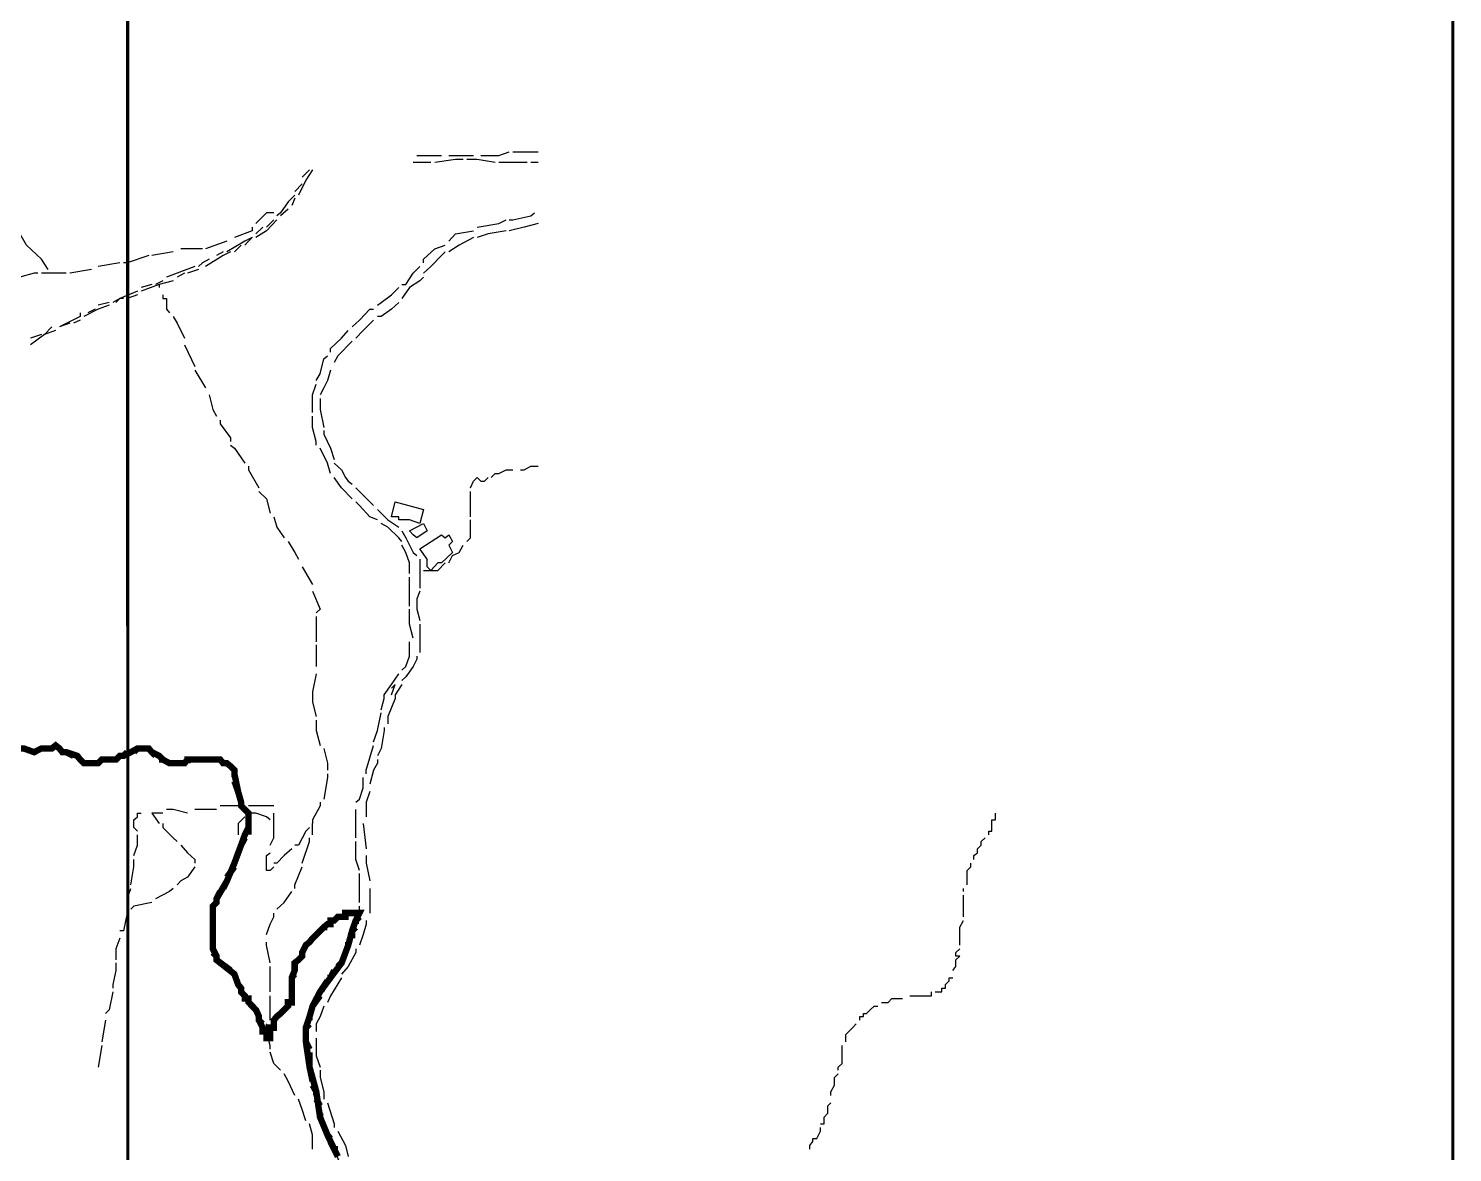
# Model space of a CAD drawing. Header units: millimetres. Extents: x -3588 to 75209, y -3737 to 38254.
# Drawn here: x 19086 to 19626, y 34578 to 35004 of the extents above; entities that cross this region are included whole.
import ezdxf

# ---------------------------------------------------------------- set-up
doc = ezdxf.new("R2010")
doc.units = ezdxf.units.MM
doc.layers.add('P', color=253, linetype='Continuous')

msp = doc.modelspace()

# ---------------------------------------------------------------- linework, layer by layer
at = {"layer": 'P'}
for points, const_width in [([(19626.12, 27357.842), (19626.062, 36428.766)], 1.2), ([(19125.312, 27423.91), (19123.411, 36422.535)], 1.2), ([(19082.887, 34731.349), (19084.295, 34731.349), (19088.248, 34729.925), (19091.065, 34731.349), (19093.609, 34731.349)], 2.417), ([(19084.295, 34731.349), (19088.248, 34729.925), (19091.065, 34731.349), (19095.018, 34731.349), (19096.426, 34732.469), (19097.834, 34731.349), (19098.971, 34729.925), (19100.379, 34729.925), (19104.62, 34728.516), (19105.74, 34727.108), (19107.165, 34725.7), (19109.981, 34725.7), (19111.39, 34725.7), (19112.526, 34725.7), (19113.934, 34727.108), (19115.343, 34727.108), (19116.751, 34727.108), (19119.295, 34727.108), (19120.704, 34728.516), (19122.112, 34728.516), (19124.945, 34729.925), (19127.489, 34731.349), (19128.898, 34731.349), (19130.306, 34731.349), (19131.714, 34731.349), (19132.851, 34729.925), (19135.667, 34728.516), (19137.076, 34727.108), (19139.62, 34725.7), (19142.437, 34725.7), (19143.861, 34725.7), (19145.269, 34725.7), (19146.39, 34727.108), (19147.814, 34727.108), (19152.039, 34727.108), (19154.584, 34727.108), (19158.809, 34727.108), (19159.945, 34725.7), (19161.353, 34725.7), (19162.762, 34724.564), (19164.186, 34723.155), (19164.186, 34721.747), (19165.594, 34714.977), (19166.714, 34711.024), (19166.714, 34709.6), (19168.139, 34708.192), (19169.547, 34706.783), (19169.547, 34705.375), (19169.547, 34704.239), (19169.547, 34701.422), (19168.139, 34698.589), (19166.714, 34694.653), (19164.186, 34687.867), (19161.353, 34681.097), (19157.4, 34674.328), (19157.4, 34672.904), (19155.992, 34671.495), (19155.992, 34670.375), (19155.992, 34668.951), (19155.992, 34667.542), (19155.992, 34666.134), (19155.992, 34664.726), (19155.992, 34662.181), (19155.992, 34660.773), (19155.992, 34659.364), (19155.992, 34656.82), (19155.992, 34655.411), (19157.4, 34652.579), (19157.4, 34651.17), (19164.186, 34645.809), (19165.594, 34641.856), (19166.714, 34640.448), (19166.714, 34639.04), (19168.139, 34637.615), (19168.139, 34636.495), (19169.547, 34636.495), (19169.547, 34635.087), (19172.364, 34632.254), (19173.5, 34629.726), (19173.5, 34628.301), (19174.908, 34625.485), (19174.908, 34624.076), (19176.317, 34624.076), (19176.317, 34622.94), (19176.317, 34621.532), (19177.725, 34621.532), (19177.725, 34622.94), (19177.725, 34624.076), (19177.725, 34625.485), (19179.133, 34625.485), (19179.133, 34628.301), (19180.27, 34629.726), (19181.678, 34630.846), (19183.086, 34632.254), (19184.511, 34633.678), (19184.511, 34635.087), (19185.919, 34635.087), (19185.919, 34636.495), (19185.919, 34637.615), (19185.919, 34640.448), (19185.919, 34641.856), (19185.919, 34643.265), (19185.919, 34644.401), (19187.039, 34647.218), (19187.039, 34648.626), (19187.039, 34650.05), (19188.464, 34651.17), (19189.872, 34652.579), (19189.872, 34654.003), (19191.28, 34656.82), (19192.688, 34657.94), (19193.825, 34659.364), (19195.233, 34660.773), (19196.641, 34662.181), (19198.05, 34663.589), (19199.458, 34664.726), (19200.594, 34664.726), (19200.594, 34666.134), (19202.003, 34666.134), (19203.411, 34667.542), (19204.835, 34667.542), (19206.244, 34667.542), (19206.244, 34668.951), (19211.605, 34668.951), (19210.197, 34666.134), (19208.788, 34662.181), (19207.364, 34656.82), (19204.835, 34650.05), (19200.594, 34644.401), (19196.641, 34639.04), (19193.825, 34633.678), (19192.688, 34629.726), (19191.28, 34625.485), (19191.28, 34620.123), (19192.688, 34610.521), (19195.233, 34601.207), (19196.641, 34591.605), (19199.458, 34584.835), (19202.003, 34579.474), (19203.411, 34576.641)], 2.417), ([(19084.295, 34731.349), (19088.248, 34729.925), (19091.065, 34731.349), (19095.018, 34731.349), (19096.426, 34732.469), (19097.834, 34731.349), (19098.971, 34729.925), (19100.379, 34729.925), (19104.62, 34728.516), (19105.74, 34727.108), (19107.165, 34725.7), (19109.981, 34725.7), (19111.39, 34725.7), (19112.526, 34725.7), (19113.934, 34727.108), (19115.343, 34727.108), (19116.751, 34727.108), (19119.295, 34727.108), (19120.704, 34728.516), (19122.112, 34728.516), (19124.945, 34729.925), (19127.489, 34731.349), (19128.898, 34731.349), (19130.306, 34731.349), (19131.714, 34731.349), (19132.851, 34729.925), (19135.667, 34728.516), (19137.076, 34727.108), (19139.62, 34725.7), (19142.437, 34725.7), (19143.861, 34725.7), (19145.269, 34725.7), (19146.39, 34727.108), (19147.814, 34727.108), (19152.039, 34727.108), (19154.584, 34727.108), (19158.809, 34727.108), (19159.945, 34725.7), (19161.353, 34725.7), (19162.762, 34724.564), (19164.186, 34723.155), (19164.186, 34721.747), (19165.594, 34714.977), (19166.714, 34711.024), (19166.714, 34709.6), (19168.139, 34708.192), (19169.547, 34706.783), (19169.547, 34705.375), (19169.547, 34704.239), (19169.547, 34701.422), (19168.139, 34698.589), (19166.714, 34694.653), (19164.186, 34687.867), (19161.353, 34681.097), (19157.4, 34674.328), (19157.4, 34672.904), (19155.992, 34671.495), (19155.992, 34670.375), (19155.992, 34668.951), (19155.992, 34667.542), (19155.992, 34666.134), (19155.992, 34664.726), (19155.992, 34662.181), (19155.992, 34660.773), (19155.992, 34659.364), (19155.992, 34656.82), (19155.992, 34655.411), (19157.4, 34652.579), (19157.4, 34651.17), (19164.186, 34645.809), (19165.594, 34641.856), (19166.714, 34640.448), (19166.714, 34639.04), (19168.139, 34637.615), (19168.139, 34636.495), (19169.547, 34636.495), (19169.547, 34635.087), (19172.364, 34632.254), (19173.5, 34629.726), (19173.5, 34628.301), (19174.908, 34625.485), (19174.908, 34624.076), (19176.317, 34624.076), (19176.317, 34622.94), (19176.317, 34621.532), (19177.725, 34621.532), (19177.725, 34622.94), (19177.725, 34624.076), (19177.725, 34625.485), (19179.133, 34625.485), (19179.133, 34628.301), (19180.27, 34629.726), (19181.678, 34630.846), (19183.086, 34632.254), (19184.511, 34633.678), (19184.511, 34635.087), (19185.919, 34635.087), (19185.919, 34636.495), (19185.919, 34637.615), (19185.919, 34640.448), (19185.919, 34641.856), (19185.919, 34643.265), (19185.919, 34644.401), (19187.039, 34647.218), (19187.039, 34648.626), (19187.039, 34650.05), (19188.464, 34651.17), (19189.872, 34652.579), (19189.872, 34654.003), (19191.28, 34656.82), (19192.688, 34657.94), (19193.825, 34659.364), (19195.233, 34660.773), (19196.641, 34662.181), (19198.05, 34663.589), (19199.458, 34664.726), (19200.594, 34664.726), (19200.594, 34666.134), (19202.003, 34666.134), (19203.411, 34667.542), (19204.835, 34667.542), (19206.244, 34667.542), (19206.244, 34668.951), (19211.605, 34668.951), (19210.197, 34666.134), (19208.788, 34662.181), (19207.364, 34656.82), (19204.835, 34650.05), (19200.594, 34644.401), (19196.641, 34639.04), (19193.825, 34633.678), (19192.688, 34629.726), (19191.28, 34625.485), (19191.28, 34620.123), (19192.688, 34610.521), (19195.233, 34601.207), (19196.641, 34591.605), (19199.458, 34584.835), (19202.003, 34579.474), (19203.411, 34576.641)], 1.2), ([(19095.018, 34731.349), (19096.426, 34732.469), (19097.834, 34731.349)], 2.417), ([(19126.065, 34729.925), (19127.489, 34731.349), (19128.898, 34731.349), (19130.306, 34731.349), (19131.714, 34731.349), (19132.851, 34729.925), (19134.259, 34728.516)], 2.417), ([(19098.971, 34729.925), (19100.379, 34729.925), (19103.212, 34728.516)], 2.417), ([(19104.62, 34728.516), (19105.74, 34727.108), (19107.165, 34725.7), (19109.981, 34725.7), (19111.39, 34725.7), (19112.526, 34725.7), (19113.934, 34727.108)], 2.417), ([(19115.343, 34727.108), (19116.751, 34727.108), (19119.295, 34727.108)], 2.417), ([(19120.704, 34728.516), (19122.112, 34728.516), (19123.536, 34729.925)], 2.417), ([(19135.667, 34727.108), (19137.076, 34727.108), (19139.62, 34725.7)], 2.417), ([(19141.028, 34725.7), (19142.437, 34725.7), (19143.861, 34725.7), (19145.269, 34725.7)], 2.417), ([(19146.39, 34725.7), (19146.39, 34727.108), (19147.814, 34727.108), (19152.039, 34727.108), (19154.584, 34727.108), (19157.4, 34727.108)], 2.417), ([(19158.809, 34727.108), (19159.945, 34725.7), (19161.353, 34725.7)], 2.417), ([(19162.762, 34724.564), (19164.186, 34723.155), (19164.186, 34721.747), (19164.186, 34720.339)], 2.417), ([(19164.186, 34718.914), (19165.594, 34714.977), (19166.714, 34711.024), (19166.714, 34709.6)], 2.417), ([(19168.139, 34708.192), (19169.547, 34706.783), (19169.547, 34705.375), (19169.547, 34704.239)], 2.417), ([(19169.547, 34702.83), (19169.547, 34701.422), (19169.547, 34698.589)], 2.417), ([(19168.139, 34697.469), (19166.714, 34694.653), (19164.186, 34687.867)], 2.417), ([(19164.186, 34686.459), (19161.353, 34682.506)], 2.417), ([(19158.809, 34677.145), (19157.4, 34674.328), (19157.4, 34672.904), (19155.992, 34671.495), (19155.992, 34670.375), (19155.992, 34668.951), (19155.992, 34667.542), (19155.992, 34666.134)], 2.417), ([(19161.353, 34681.097), (19159.945, 34678.265)], 2.417), ([(19200.594, 34664.726), (19200.594, 34666.134), (19202.003, 34666.134), (19203.411, 34667.542), (19204.835, 34667.542), (19206.244, 34667.542), (19206.244, 34668.951), (19210.197, 34668.951)], 2.417), ([(19211.605, 34667.542), (19210.197, 34666.134), (19210.197, 34664.726)], 2.417), ([(19155.992, 34664.726), (19155.992, 34662.181)], 2.417), ([(19196.641, 34662.181), (19198.05, 34663.589), (19199.458, 34663.589)], 2.417), ([(19210.197, 34663.589), (19208.788, 34662.181), (19208.788, 34659.364)], 2.417), ([(19155.992, 34659.364), (19155.992, 34656.82)], 2.417), ([(19187.039, 34647.218), (19187.039, 34648.626), (19187.039, 34650.05), (19188.464, 34651.17), (19189.872, 34652.579), (19189.872, 34654.003), (19191.28, 34656.82)], 2.417), ([(19192.688, 34657.94), (19193.825, 34659.364), (19195.233, 34660.773)], 2.417), ([(19207.364, 34657.94), (19207.364, 34656.82), (19204.835, 34650.05), (19203.411, 34648.626)], 2.417), ([(19155.992, 34654.003), (19157.4, 34652.579), (19157.4, 34651.17), (19162.762, 34647.218)], 2.417), ([(19164.186, 34645.809), (19165.594, 34641.856)], 2.417), ([(19185.919, 34641.856), (19185.919, 34643.265), (19185.919, 34644.401), (19187.039, 34645.809)], 2.417), ([(19202.003, 34647.218), (19200.594, 34644.401), (19199.458, 34644.401)], 2.417), ([(19166.714, 34640.448), (19166.714, 34639.04), (19168.139, 34637.615)], 2.417), ([(19185.919, 34636.495), (19185.919, 34637.615), (19185.919, 34640.448)], 2.417), ([(19199.458, 34643.265), (19196.641, 34639.04)], 2.417), ([(19169.547, 34636.495), (19169.547, 34635.087), (19172.364, 34632.254), (19173.5, 34629.726), (19173.5, 34628.301), (19174.908, 34626.893)], 2.417), ([(19179.133, 34626.893), (19179.133, 34628.301), (19180.27, 34629.726), (19181.678, 34630.846), (19183.086, 34632.254), (19184.511, 34633.678), (19184.511, 34635.087)], 2.417), ([(19196.641, 34637.615), (19193.825, 34633.678), (19192.688, 34629.726), (19192.688, 34628.301)], 2.417), ([(19174.908, 34625.485), (19174.908, 34624.076), (19176.317, 34624.076), (19176.317, 34622.94), (19176.317, 34621.532)], 2.417), ([(19177.725, 34621.532), (19177.725, 34622.94), (19177.725, 34624.076), (19177.725, 34625.485)], 2.417), ([(19192.688, 34626.893), (19191.28, 34625.485), (19191.28, 34622.94)], 2.417), ([(19191.28, 34621.532), (19191.28, 34620.123), (19192.688, 34617.291)], 2.417), ([(19192.688, 34616.17), (19192.688, 34610.521), (19193.825, 34605.16)], 2.417), ([(19193.825, 34603.751), (19195.233, 34601.207), (19195.233, 34599.799)], 2.417), ([(19195.233, 34598.39), (19196.641, 34595.846)], 2.417), ([(19196.641, 34593.029), (19196.641, 34591.605), (19199.458, 34584.835), (19200.594, 34583.427)], 2.417), ([(19200.594, 34582.29), (19202.003, 34579.474), (19203.411, 34579.474)], 2.417)]:
    msp.add_lwpolyline(points, dxfattribs=dict(at, const_width=const_width))
for points in [[(19093.609, 34912.847), (19091.065, 34916.8), (19085.416, 34922.161), (19077.51, 34935.716), (19073.285, 34943.91), (19065.091, 34956.041), (19061.138, 34962.811)], [(19233.338, 34956.041), (19240.107, 34956.041), (19242.652, 34956.041)], [(19250.846, 34954.633), (19248.013, 34954.633), (19240.107, 34953.497)], [(19245.485, 34956.041), (19252.254, 34956.041), (19254.799, 34956.041)], [(19262.977, 34953.497), (19256.207, 34954.633), (19252.254, 34954.633)], [(19257.616, 34956.041), (19264.385, 34956.041), (19268.338, 34957.45)], [(19269.762, 34957.45), (19271.171, 34957.45)], [(19271.171, 34957.45), (19276.532, 34957.45), (19279.349, 34957.45)], [(19193.825, 34950.68), (19191.28, 34946.727), (19188.464, 34941.078)], [(19192.688, 34950.68), (19189.872, 34947.863)], [(19238.699, 34953.497), (19231.93, 34953.497)], [(19275.124, 34953.497), (19269.762, 34953.497), (19264.385, 34953.497)], [(19279.349, 34953.497), (19276.532, 34953.497)], [(19189.872, 34945.319), (19187.039, 34942.486)], [(19187.039, 34941.078), (19184.511, 34938.549), (19181.678, 34934.308)], [(19187.039, 34939.957), (19185.919, 34937.125)], [(19179.133, 34934.308), (19176.317, 34934.308), (19172.364, 34930.355)], [(19181.678, 34934.308), (19180.27, 34933.172)], [(19184.511, 34935.716), (19181.678, 34933.172)], [(19268.338, 34931.764), (19269.762, 34931.764), (19276.532, 34933.172), (19277.94, 34934.308)], [(19170.955, 34928.947), (19170.955, 34927.539), (19164.186, 34924.994)], [(19180.27, 34931.764), (19176.317, 34927.539), (19172.364, 34924.994)], [(19174.908, 34928.947), (19172.364, 34926.402)], [(19179.133, 34931.764), (19176.317, 34928.947)], [(19245.485, 34923.586), (19248.013, 34926.402), (19254.799, 34927.539)], [(19256.207, 34928.947), (19264.385, 34930.355), (19267.218, 34931.764)], [(19267.218, 34927.539), (19260.432, 34926.402), (19256.207, 34924.994)], [(19279.349, 34930.355), (19273.987, 34928.947), (19268.338, 34927.539)], [(19161.353, 34923.586), (19153.175, 34920.753)], [(19170.955, 34924.994), (19168.139, 34923.586), (19161.353, 34919.633)], [(19166.714, 34922.161), (19164.186, 34919.633)], [(19170.955, 34924.994), (19169.547, 34923.586), (19168.139, 34922.161)], [(19235.883, 34915.392), (19235.883, 34916.8), (19240.107, 34920.753), (19244.06, 34922.161)], [(19254.799, 34924.994), (19249.438, 34922.161), (19245.485, 34919.633)], [(19131.714, 34918.224), (19123.536, 34915.392), (19122.112, 34915.392)], [(19141.028, 34919.633), (19132.851, 34918.224)], [(19152.039, 34920.753), (19150.631, 34920.753), (19143.861, 34920.753)], [(19154.584, 34916.8), (19152.039, 34915.392)], [(19162.762, 34919.633), (19159.945, 34918.224), (19153.175, 34913.983)], [(19159.945, 34919.633), (19157.4, 34918.224)], [(19244.06, 34919.633), (19242.652, 34918.224), (19238.699, 34913.983), (19235.883, 34911.439)], [(19089.657, 34911.439), (19088.248, 34911.439), (19082.887, 34910.031), (19080.054, 34910.031)], [(19100.379, 34911.439), (19097.834, 34911.439), (19093.609, 34911.439), (19091.065, 34911.439)], [(19109.981, 34912.847), (19101.787, 34911.439)], [(19120.704, 34915.392), (19112.526, 34913.983)], [(19149.222, 34913.983), (19138.484, 34910.031)], [(19145.269, 34911.439), (19142.437, 34910.031)], [(19150.631, 34912.847), (19146.39, 34911.439)], [(19152.039, 34915.392), (19150.631, 34913.983)], [(19227.689, 34907.214), (19229.113, 34907.214), (19231.93, 34911.439), (19234.474, 34913.983)], [(19132.851, 34907.214), (19128.898, 34906.078)], [(19135.667, 34907.214), (19128.898, 34904.669)], [(19137.076, 34908.622), (19134.259, 34907.214)], [(19141.028, 34908.622), (19135.667, 34907.214)], [(19135.667, 34907.214), (19135.667, 34906.078)], [(19218.374, 34899.308), (19219.783, 34900.428), (19223.736, 34903.261), (19226.568, 34906.078)], [(19235.883, 34910.031), (19234.474, 34908.622), (19230.521, 34906.078), (19227.689, 34901.837)], [(19116.751, 34900.428), (19112.526, 34899.308)], [(19127.489, 34904.669), (19120.704, 34901.837), (19118.159, 34900.428)], [(19122.112, 34901.837), (19120.704, 34901.837), (19119.295, 34900.428)], [(19127.489, 34903.261), (19123.536, 34901.837)], [(19137.076, 34903.261), (19137.076, 34901.837), (19138.484, 34901.837), (19138.484, 34900.428), (19138.484, 34899.308), (19138.484, 34897.9), (19139.62, 34896.475)], [(19226.568, 34900.428), (19223.736, 34897.9), (19219.783, 34895.067), (19218.374, 34895.067)], [(19105.74, 34896.475), (19105.74, 34895.067), (19097.834, 34891.114)], [(19116.751, 34899.308), (19112.526, 34897.9), (19107.165, 34895.067)], [(19111.39, 34897.9), (19108.573, 34896.475)], [(19141.028, 34895.067), (19142.437, 34892.522), (19145.269, 34886.889)], [(19208.788, 34891.114), (19211.605, 34893.659), (19215.558, 34897.9), (19216.966, 34897.9)], [(19096.426, 34889.706), (19092.201, 34888.297), (19086.84, 34884.345)], [(19095.018, 34891.114), (19092.201, 34888.297)], [(19101.787, 34892.522), (19097.834, 34891.114)], [(19105.74, 34893.659), (19103.212, 34892.522)], [(19200.594, 34881.512), (19200.594, 34882.936), (19204.835, 34886.889), (19207.364, 34889.706)], [(19216.966, 34893.659), (19213.013, 34889.706), (19210.197, 34886.889)], [(19091.065, 34888.297), (19086.84, 34886.889)], [(19145.269, 34884.345), (19149.222, 34876.151)], [(19208.788, 34885.753), (19203.411, 34880.104), (19202.003, 34877.575)], [(19195.233, 34870.789), (19196.641, 34873.334), (19198.05, 34878.983), (19199.458, 34880.104)], [(19149.222, 34874.742), (19153.175, 34867.973)], [(19200.594, 34874.742), (19199.458, 34870.789), (19198.05, 34867.973), (19196.641, 34865.428)], [(19193.825, 34858.659), (19193.825, 34859.779), (19193.825, 34865.428), (19195.233, 34869.381)], [(19154.584, 34865.428), (19155.992, 34859.779), (19157.4, 34857.25)], [(19196.641, 34864.02), (19196.641, 34859.779), (19198.05, 34853.009)], [(19195.233, 34846.24), (19195.233, 34847.648), (19193.825, 34853.009), (19193.825, 34857.25)], [(19158.809, 34855.826), (19158.809, 34854.418), (19162.762, 34849.056), (19162.762, 34847.648)], [(19198.05, 34851.873), (19198.05, 34850.465), (19200.594, 34845.103), (19202.003, 34840.862)], [(19162.762, 34846.24), (19164.186, 34845.103), (19168.139, 34839.454)], [(19200.594, 34835.501), (19199.458, 34839.454), (19196.641, 34845.103)], [(19169.547, 34838.334), (19169.547, 34836.926), (19173.5, 34830.14)], [(19202.003, 34839.454), (19204.835, 34836.926), (19206.244, 34834.093), (19207.364, 34832.685), (19208.788, 34831.548)], [(19261.568, 34834.093), (19262.977, 34835.501), (19264.385, 34835.501), (19267.218, 34836.926), (19269.762, 34836.926)], [(19272.579, 34836.926), (19273.987, 34836.926), (19276.532, 34838.334), (19279.349, 34838.334)], [(19208.788, 34825.915), (19204.835, 34830.14), (19202.003, 34834.093)], [(19210.197, 34830.14), (19213.013, 34827.323), (19216.966, 34823.37)], [(19253.663, 34830.14), (19254.799, 34832.685), (19256.207, 34834.093), (19257.616, 34832.685), (19259.024, 34832.685), (19260.432, 34834.093)], [(19173.5, 34828.732), (19176.317, 34825.915), (19177.725, 34820.538)], [(19211.605, 34823.37), (19210.197, 34824.779)], [(19230.521, 34818.009), (19226.568, 34818.009), (19226.568, 34819.129), (19223.736, 34819.129), (19225.16, 34824.779), (19235.883, 34821.962), (19234.474, 34816.601), (19230.521, 34818.009)], [(19253.663, 34819.129), (19253.663, 34824.779), (19253.663, 34828.732)], [(19179.133, 34819.129), (19180.27, 34815.177), (19183.086, 34811.224)], [(19218.374, 34818.009), (19215.558, 34819.129), (19211.605, 34823.37)], [(19218.374, 34821.962), (19222.327, 34818.009), (19226.568, 34815.177)], [(19227.689, 34809.815), (19226.568, 34811.224), (19222.327, 34815.177), (19219.783, 34816.601)], [(19227.689, 34813.768), (19229.113, 34811.224), (19231.93, 34805.59), (19233.338, 34804.454)], [(19231.93, 34812.36), (19230.521, 34813.768), (19235.883, 34816.601), (19237.291, 34813.768), (19233.338, 34811.224), (19231.93, 34812.36)], [(19252.254, 34809.815), (19253.663, 34811.224), (19253.663, 34813.768), (19253.663, 34818.009)], [(19184.511, 34809.815), (19187.039, 34805.59), (19188.464, 34803.046)], [(19230.521, 34797.684), (19230.521, 34798.805), (19230.521, 34801.637), (19229.113, 34805.59), (19227.689, 34808.407)], [(19237.291, 34800.213), (19237.291, 34803.046), (19234.474, 34806.999), (19242.652, 34812.36), (19244.06, 34811.224), (19245.485, 34812.36), (19246.893, 34809.815), (19245.485, 34808.407), (19246.893, 34805.59), (19242.652, 34801.637), (19241.244, 34801.637), (19238.699, 34798.805), (19237.291, 34800.213)], [(19245.485, 34801.637), (19246.893, 34804.454), (19249.438, 34805.59), (19250.846, 34808.407)], [(19234.474, 34803.046), (19234.474, 34801.637), (19234.474, 34798.805)], [(19189.872, 34800.213), (19193.825, 34793.443)], [(19234.474, 34798.805), (19234.474, 34794.852), (19234.474, 34792.035)], [(19235.883, 34798.805), (19237.291, 34798.805), (19241.244, 34798.805), (19244.06, 34801.637)], [(19230.521, 34785.266), (19230.521, 34792.035), (19230.521, 34796.276)], [(19193.825, 34790.899), (19196.641, 34784.129), (19195.233, 34782.721)], [(19234.474, 34790.899), (19233.338, 34788.082), (19233.338, 34784.129), (19234.474, 34779.888)], [(19195.233, 34781.313), (19195.233, 34774.527), (19195.233, 34771.71)], [(19231.93, 34773.119), (19230.521, 34778.48), (19230.521, 34784.129)], [(19234.474, 34778.48), (19234.474, 34775.951), (19234.474, 34773.119), (19234.474, 34769.166), (19234.474, 34767.758)], [(19195.233, 34770.574), (19195.233, 34762.396)], [(19227.689, 34760.988), (19229.113, 34762.396), (19230.521, 34766.349), (19230.521, 34770.574), (19230.521, 34771.71)], [(19233.338, 34766.349), (19233.338, 34765.213), (19231.93, 34762.396), (19229.113, 34758.443), (19227.689, 34757.035)], [(19195.233, 34759.564), (19193.825, 34752.794), (19193.825, 34751.674)], [(19220.919, 34751.674), (19223.736, 34755.627), (19226.568, 34759.564)], [(19223.736, 34751.674), (19225.16, 34755.627), (19223.736, 34754.202)], [(19227.689, 34755.627), (19225.16, 34751.674)], [(19193.825, 34751.674), (19193.825, 34748.841), (19195.233, 34743.48)], [(19219.783, 34746.024), (19220.919, 34750.249), (19220.919, 34751.674)], [(19225.16, 34751.674), (19225.16, 34750.249), (19222.327, 34743.48), (19222.327, 34740.663)], [(19216.966, 34733.878), (19218.374, 34738.119), (19219.783, 34744.888)], [(19195.233, 34742.072), (19195.233, 34738.119), (19196.641, 34732.469)], [(19220.919, 34739.239), (19220.919, 34738.119), (19219.783, 34731.349), (19218.374, 34728.516)], [(19214.149, 34721.747), (19214.149, 34723.155), (19216.966, 34732.469)], [(19198.05, 34731.349), (19199.458, 34725.7), (19199.458, 34723.155)], [(19218.374, 34727.108), (19218.374, 34725.7), (19216.966, 34723.155), (19215.558, 34717.794)], [(19199.458, 34721.747), (19199.458, 34720.339), (19198.05, 34712.145)], [(19210.197, 34711.024), (19211.605, 34712.145), (19213.013, 34716.386), (19213.013, 34720.339)], [(19196.641, 34711.024), (19196.641, 34709.6), (19193.825, 34704.239), (19193.825, 34702.83)], [(19215.558, 34714.977), (19214.149, 34711.024), (19214.149, 34705.375)], [(19127.489, 34700.014), (19126.065, 34701.422), (19126.065, 34702.83), (19126.065, 34704.239), (19127.489, 34705.375), (19127.489, 34706.783), (19128.898, 34706.783)], [(19137.076, 34706.783), (19132.851, 34706.783), (19135.667, 34702.83)], [(19146.39, 34706.783), (19141.028, 34708.192), (19138.484, 34708.192)], [(19157.4, 34708.192), (19155.992, 34708.192), (19149.222, 34708.192)], [(19168.139, 34709.6), (19164.186, 34709.6), (19159.945, 34709.6), (19158.809, 34709.6)], [(19168.139, 34705.375), (19165.594, 34702.83), (19165.594, 34701.422), (19165.594, 34698.589)], [(19179.133, 34709.6), (19169.547, 34709.6)], [(19177.725, 34704.239), (19176.317, 34705.375), (19172.364, 34706.783), (19170.955, 34706.783), (19169.547, 34706.783)], [(19179.133, 34702.83), (19179.133, 34705.375), (19179.133, 34706.783)], [(19210.197, 34697.469), (19210.197, 34702.83), (19210.197, 34706.783), (19210.197, 34708.192)], [(19450.14, 34698.589), (19450.14, 34700.014), (19451.26, 34700.014), (19451.26, 34701.422), (19451.26, 34702.83), (19451.26, 34704.239), (19452.685, 34704.239), (19452.685, 34705.375), (19452.685, 34706.783)], [(19137.076, 34702.83), (19137.076, 34701.422), (19141.028, 34697.469), (19142.437, 34696.061)], [(19177.725, 34694.653), (19179.133, 34697.469), (19179.133, 34700.014), (19179.133, 34702.83)], [(19192.688, 34701.422), (19191.28, 34700.014), (19188.464, 34694.653), (19187.039, 34694.653)], [(19193.825, 34698.589), (19193.825, 34700.014), (19193.825, 34702.83)], [(19213.013, 34702.83), (19214.149, 34693.228)], [(19126.065, 34690.7), (19127.489, 34694.653), (19127.489, 34698.589)], [(19143.861, 34694.653), (19146.39, 34691.82), (19149.222, 34689.275), (19149.222, 34687.867)], [(19189.872, 34687.867), (19192.688, 34696.061), (19192.688, 34697.469)], [(19211.605, 34685.05), (19210.197, 34689.275), (19210.197, 34696.061)], [(19444.491, 34689.275), (19444.491, 34690.7), (19445.899, 34691.82), (19445.899, 34693.228), (19447.308, 34694.653), (19447.308, 34696.061), (19448.732, 34697.469)], [(19124.945, 34679.689), (19126.065, 34686.459), (19126.065, 34689.275)], [(19179.133, 34686.459), (19177.725, 34685.05), (19176.317, 34685.05), (19176.317, 34690.7), (19177.725, 34691.82)], [(19185.919, 34693.228), (19183.086, 34690.7), (19180.27, 34687.867), (19179.133, 34687.867)], [(19214.149, 34690.7), (19214.149, 34687.867), (19215.558, 34681.097)], [(19149.222, 34686.459), (19146.39, 34682.506), (19143.861, 34681.097), (19142.437, 34679.689)], [(19187.039, 34678.265), (19187.039, 34679.689), (19189.872, 34686.459)], [(19211.605, 34672.904), (19211.605, 34675.736), (19211.605, 34679.689), (19211.605, 34682.506), (19211.605, 34683.914)], [(19441.946, 34679.689), (19441.946, 34681.097), (19441.946, 34683.914), (19441.946, 34685.05), (19443.355, 34686.459), (19443.355, 34687.867)], [(19123.536, 34668.951), (19123.536, 34674.328), (19124.945, 34678.265)], [(19141.028, 34678.265), (19139.62, 34677.145), (19134.259, 34674.328)], [(19215.558, 34678.265), (19215.558, 34675.736), (19215.558, 34670.375), (19215.558, 34668.951)], [(19440.538, 34677.145), (19440.538, 34678.265)], [(19132.851, 34672.904), (19126.065, 34671.495), (19124.945, 34670.375)], [(19180.27, 34670.375), (19183.086, 34672.904), (19185.919, 34677.145)], [(19440.538, 34667.542), (19440.538, 34670.375), (19440.538, 34671.495), (19440.538, 34672.904), (19440.538, 34675.736)], [(19123.536, 34668.951), (19122.112, 34662.181), (19120.704, 34662.181)], [(19176.317, 34660.773), (19177.725, 34664.726), (19179.133, 34667.542), (19179.133, 34668.951)], [(19208.788, 34660.773), (19208.788, 34662.181), (19210.197, 34666.134), (19211.605, 34670.375), (19211.605, 34671.495)], [(19214.149, 34666.134), (19214.149, 34664.726), (19213.013, 34660.773), (19211.605, 34656.82)], [(19439.13, 34656.82), (19439.13, 34657.94), (19439.13, 34659.364), (19439.13, 34660.773), (19439.13, 34662.181), (19439.13, 34663.589), (19440.538, 34666.134)], [(19120.704, 34659.364), (19119.295, 34655.411), (19119.295, 34651.17)], [(19177.725, 34650.05), (19176.317, 34656.82), (19176.317, 34657.94)], [(19203.411, 34650.05), (19204.835, 34650.05), (19207.364, 34656.82), (19208.788, 34659.364)], [(19210.197, 34655.411), (19210.197, 34654.003), (19207.364, 34648.626), (19204.835, 34645.809)], [(19436.585, 34647.218), (19437.721, 34648.626), (19437.721, 34650.05), (19437.721, 34651.17), (19439.13, 34652.579), (19437.721, 34652.579), (19437.721, 34654.003), (19439.13, 34655.411)], [(19119.295, 34650.05), (19119.295, 34647.218), (19118.159, 34641.856), (19118.159, 34640.448)], [(19177.725, 34639.04), (19177.725, 34640.448), (19177.725, 34648.626)], [(19198.05, 34639.04), (19200.594, 34644.401), (19203.411, 34648.626)], [(19204.835, 34644.401), (19200.594, 34637.615), (19199.458, 34635.087)], [(19429.815, 34639.04), (19430.936, 34639.04), (19432.36, 34639.04), (19432.36, 34640.448), (19433.768, 34640.448), (19433.768, 34641.856), (19435.177, 34643.265), (19435.177, 34644.401), (19436.585, 34644.401)], [(19118.159, 34639.04), (19116.751, 34632.254), (19115.343, 34630.846)], [(19177.725, 34628.301), (19177.725, 34632.254), (19177.725, 34637.615)], [(19192.688, 34628.301), (19192.688, 34629.726), (19193.825, 34633.678), (19196.641, 34637.615)], [(19409.491, 34635.087), (19410.611, 34635.087), (19412.035, 34635.087), (19413.444, 34636.495), (19414.852, 34636.495), (19416.26, 34636.495), (19417.397, 34636.495)], [(19420.213, 34637.615), (19421.622, 34637.615), (19423.03, 34637.615), (19424.166, 34637.615), (19425.575, 34637.615), (19428.407, 34637.615), (19428.407, 34639.04)], [(19198.05, 34633.678), (19196.641, 34629.726), (19195.233, 34626.893), (19195.233, 34624.076)], [(19401.297, 34628.301), (19401.297, 34629.726), (19402.705, 34629.726), (19402.705, 34630.846), (19403.841, 34630.846), (19405.25, 34632.254), (19406.658, 34633.678), (19408.082, 34633.678)], [(19115.343, 34628.301), (19113.934, 34620.123)], [(19177.725, 34617.291), (19177.725, 34618.715), (19176.317, 34624.076), (19176.317, 34626.893)], [(19192.688, 34616.17), (19191.28, 34620.123), (19191.28, 34625.485), (19192.688, 34626.893)], [(19395.936, 34620.123), (19395.936, 34621.532), (19395.936, 34622.94), (19397.072, 34624.076), (19398.48, 34625.485), (19399.889, 34626.893)], [(19195.233, 34621.532), (19195.233, 34614.762), (19196.641, 34610.521)], [(19113.934, 34618.715), (19112.526, 34610.521)], [(19181.678, 34609.401), (19179.133, 34611.929), (19177.725, 34616.17)], [(19193.825, 34603.751), (19192.688, 34610.521), (19192.688, 34614.762)], [(19393.119, 34609.401), (19393.119, 34610.521), (19394.527, 34611.929), (19394.527, 34613.354), (19394.527, 34614.762), (19394.527, 34616.17), (19394.527, 34618.715)], [(19196.641, 34609.401), (19196.641, 34606.568), (19198.05, 34601.207), (19198.05, 34598.39)], [(19187.039, 34599.799), (19184.511, 34605.16), (19183.086, 34607.976)], [(19390.286, 34599.799), (19390.286, 34601.207), (19391.711, 34603.751), (19391.711, 34605.16), (19391.711, 34606.568), (19393.119, 34607.976)], [(19191.28, 34590.196), (19189.872, 34594.437), (19188.464, 34598.39)], [(19196.641, 34591.605), (19195.233, 34601.207), (19193.825, 34602.615)], [(19199.458, 34596.966), (19202.003, 34589.076), (19202.003, 34587.652)], [(19386.333, 34589.076), (19387.758, 34589.076), (19387.758, 34590.196), (19387.758, 34591.605), (19389.166, 34593.029), (19389.166, 34595.846), (19390.286, 34596.966)], [(19193.825, 34579.474), (19193.825, 34580.882), (19193.825, 34584.835), (19192.688, 34589.076)], [(19202.003, 34580.882), (19199.458, 34584.835), (19198.05, 34590.196)], [(19382.38, 34580.882), (19383.517, 34582.29), (19383.517, 34583.427), (19384.925, 34583.427), (19386.333, 34586.243), (19386.333, 34587.652)], [(19203.411, 34586.243), (19206.244, 34580.882), (19207.364, 34576.641)], [(19204.835, 34568.751), (19204.835, 34572.704), (19202.003, 34579.474)], [(19382.38, 34579.474), (19382.38, 34580.882)]]:
    msp.add_lwpolyline(points, dxfattribs=at)

doc.saveas('drawing.dxf')
